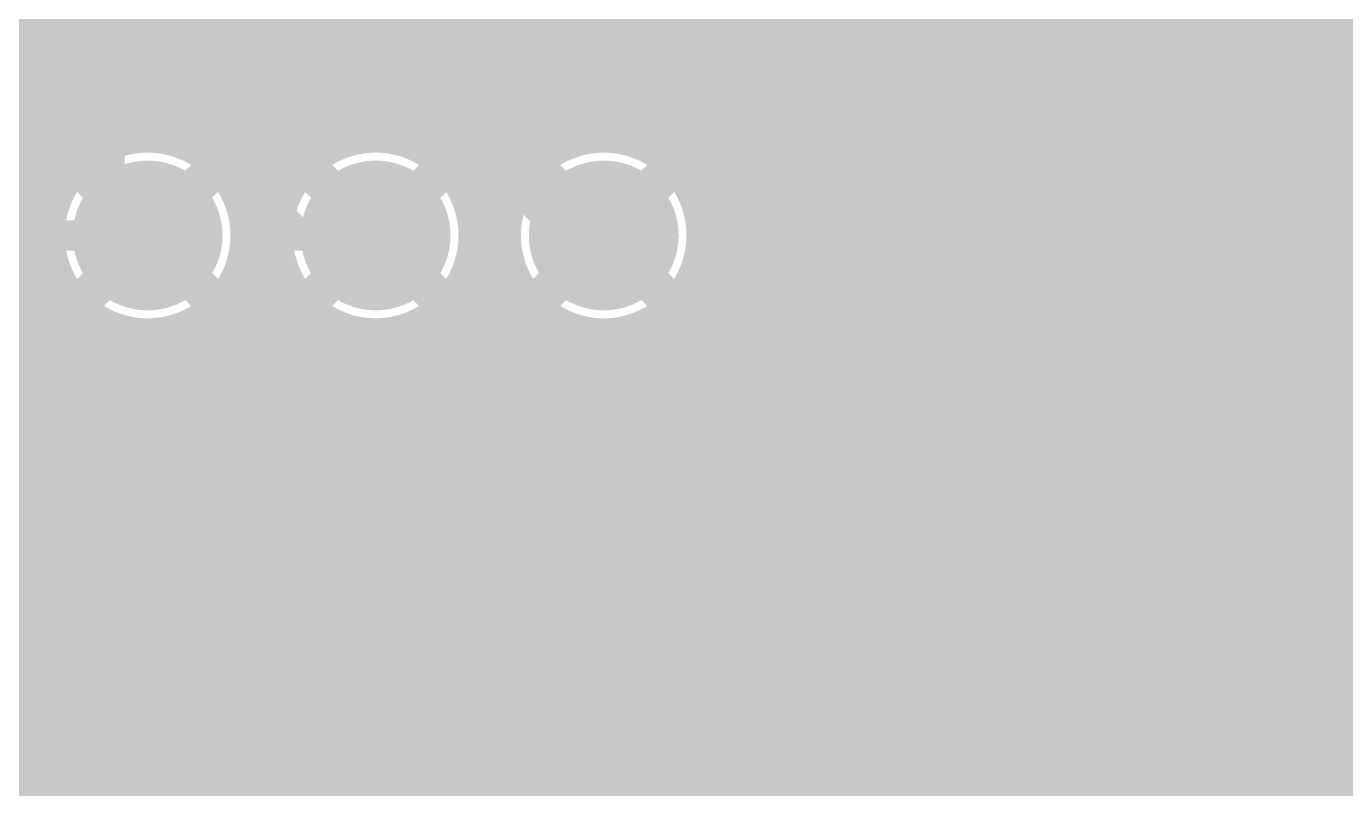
# Model space of a CAD drawing. Extents: x -118 to 4, y -52 to 56.
# Drawn here: x -24.43 to -15.62, y 15.1 to 20.19 of the extents above; entities that cross this region are included whole.
import ezdxf

# ---------------------------------------------------------------- set-up
doc = ezdxf.new("R2010")
doc.units = 0
doc.header["$MEASUREMENT"] = 0
doc.layers.get('0').update_dxf_attribs({"linetype": 'CONTINUOUS'})
for name, color, linetype in [('22-302-0_BOT', 7, 'CONTINUOUS'), ('22-302-0_DRD', 7, 'CONTINUOUS'), ('22-302-0_DRL', 2, 'CONTINUOUS'), ('22-302-0_GND', 1, 'CONTINUOUS'), ('22-302-0_IN1', 3, 'CONTINUOUS'), ('22-302-0_SMT', 10, 'CONTINUOUS'), ('22-302-0_SPT', 9, 'CONTINUOUS'), ('22-302-0_SST', 11, 'CONTINUOUS'), ('22-302-0_TOP', 13, 'CONTINUOUS'), ('THRUHOLE_TAP', 7, 'CONTINUOUS')]:
    doc.layers.add(name, color=color, linetype=linetype)

# ---------------------------------------------------------------- blocks, each defined once
blk = doc.blocks.new('ROUND_50')
at = {"const_width": 0.35052}
blk.add_lwpolyline([(-0.17526, 0, 1), (0.17526, 0, 1)], format="xyb", close=True, dxfattribs=at)
blk = doc.blocks.new('ROUND_106')
at = {"const_width": 0.10033}
blk.add_lwpolyline([(-0.050164, 0, 1), (0.050164, 0, 1)], format="xyb", close=True, dxfattribs=at)
blk = doc.blocks.new('ROUND_107')
at = {"const_width": 0.10033}
blk.add_lwpolyline([(-0.050164, 0, 1), (0.050164, 0, 1)], format="xyb", close=True, dxfattribs=at)
blk = doc.blocks.new('ROUND_92')
at = {"const_width": 0.0635}
blk.add_lwpolyline([(-0.03175, 0, 1), (0.03175, 0, 1)], format="xyb", close=True, dxfattribs=at)
blk = doc.blocks.new('ROUND_95')
at = {"const_width": 0.50038}
blk.add_lwpolyline([(-0.25019, 0, 1), (0.25019, 0, 1)], format="xyb", close=True, dxfattribs=at)
blk = doc.blocks.new('ROUND_58')
at = {"const_width": 0.35052}
blk.add_lwpolyline([(-0.17526, 0, 1), (0.17526, 0, 1)], format="xyb", close=True, dxfattribs=at)
blk = doc.blocks.new('RECTANGLE_2')
blk.add_solid([(0.4826, 0.4064), (0.4826, -0.4064), (-0.4826, 0.4064), (-0.4826, -0.4064)])
blk = doc.blocks.new('OBLONG_37')
at = {"const_width": 0.65024}
blk.add_lwpolyline([(0, 0.50038), (0, -0.50038)], dxfattribs=at)
at = {"const_width": 0.32512}
for points in [[(-0.16256, 0.50038, 1), (0.16256, 0.50038, 1)], [(-0.16256, -0.50038, 1), (0.16256, -0.50038, 1)]]:
    blk.add_lwpolyline(points, format="xyb", close=True, dxfattribs=at)
blk = doc.blocks.new('RECTANGLE_38')
blk.add_solid([(0.44958, 0.65024), (0.44958, -0.65024), (-0.44958, 0.65024), (-0.44958, -0.65024)])
blk = doc.blocks.new('ROUND_98')
at = {"const_width": 0.10033}
blk.add_lwpolyline([(-0.050164, 0, 1), (0.050164, 0, 1)], format="xyb", close=True, dxfattribs=at)

msp = doc.modelspace()

# ---------------------------------------------------------------- linework, layer by layer
at = {"layer": '22-302-0_BOT'}
for points, const_width in [([(-61.5823, 19.1262), (-60.7441, 18.288), (-60.706, 18.288), (-57.658, 15.24), (-39.878, 15.24), (-38.481, 16.637), (-25.527, 16.637), (-24.13, 18.034), (-18.796, 18.034), (-17.018, 19.812), (-5.842, 19.812), (-1.016, 24.638), (-1.016, 39.751)], 0.2032), ([(-60.325, 18.923), (-60.325, 18.669), (-57.404, 15.748), (-40.005, 15.748), (-38.608, 17.145), (-25.6159, 17.145), (-24.384, 18.40992), (-24.384, 29.591), (-23.4569, 30.5181)], 0.2032), ([(-23.622, 18.796), (-23.876, 19.05), (-23.876, 27.051), (-22.479, 28.448), (-22.479, 28.956), (-21.95576, 29.47924), (-21.95576, 30.5181)], 0.2032), ([(-22.098, 18.796), (-22.606, 18.796), (-23.495, 19.685), (-23.495, 26.7716), (-21.971, 28.2956), (-21.971, 28.829), (-21.45538, 29.34462), (-21.45538, 30.5181)], 0.2032), ([(-20.955, 30.5181), (-20.955, 29.21), (-21.59, 28.575), (-21.59, 28.067), (-23.114, 26.543), (-23.114, 21.082), (-20.828, 18.796), (-20.574, 18.796)], 0.2032), ([(-21.4884, 27.59456), (-21.4884, 20.03044)], 0.254), ([(-21.717, 27.36596), (-21.717, 20.25904)], 0.254), ([(-21.2598, 22.46376), (-21.2598, 19.80184)], 0.254), ([(-21.0312, 22.23516), (-21.0312, 19.57324)], 0.254), ([(-20.8026, 22.00656), (-20.8026, 19.43608)], 0.254), ([(-20.574, 21.77796), (-20.574, 19.47672)], 0.254), ([(-20.3454, 21.54936), (-20.3454, 19.43608)], 0.254), ([(-20.1168, 21.32076), (-20.1168, 19.29892)], 0.254), ([(-22.7076, 21.24964), (-20.8661, 19.40814)], 0.254), ([(-19.8882, 21.09216), (-19.8882, 18.4404)], 0.254), ([(-19.6596, 20.86356), (-19.6596, 18.4404)], 0.254), ([(-19.431, 20.63496), (-19.431, 18.4404)], 0.254), ([(-19.2024, 20.45208), (-19.2024, 18.4404)], 0.254), ([(-18.9738, 20.4216), (-18.9738, 18.4404)], 0.254), ([(-18.7452, 20.4216), (-18.7452, 18.65884)], 0.254), ([(-18.5166, 20.4216), (-18.5166, 18.88744)], 0.254), ([(-18.288, 20.4216), (-18.288, 19.11604)], 0.254), ([(-18.0594, 20.4216), (-18.0594, 19.34464)], 0.254), ([(-17.907, 20.2946), (-21.75256, 20.2946)], 0.254), ([(-17.907, 20.32), (-17.907, 19.49704)], 0.254), ([(-17.907, 20.066), (-21.52396, 20.066)], 0.254), ([(-17.907, 19.8374), (-21.29536, 19.8374)], 0.254), ([(-17.907, 19.6088), (-21.06676, 19.6088)], 0.254), ([(-17.907, 19.49704), (-18.96364, 18.4404)], 0.254), ([(-18.02384, 19.3802), (-20.22602, 19.3802)], 0.254), ([(-16.764, 19.2024), (-17.272, 18.6944)], 0.254), ([(1.651, 19.2024), (-16.764, 19.2024)], 0.254), ([(-5.842, 19.2024), (-16.764, 19.2024)], 0.254), ([(-16.5862, 19.2024), (-16.5862, 13.335)], 0.254), ([(-16.3576, 19.2024), (-16.3576, 13.335)], 0.254), ([(-16.129, 19.2024), (-16.129, 13.335)], 0.254), ([(-15.9004, 19.2024), (-15.9004, 13.335)], 0.254), ([(-15.6718, 19.2024), (-15.6718, 13.335)], 0.254), ([(-18.25244, 19.1516), (-19.99488, 19.1516)], 0.254), ([(-16.8148, 19.1516), (-16.8148, 14.22654)], 0.254), ([(-18.48104, 18.923), (-19.90598, 18.923)], 0.254), ([(-17.0434, 18.923), (-17.0434, 14.64818)], 0.254), ([(1.651, 18.9738), (-16.9926, 18.9738)], 0.254), ([(1.651, 18.7452), (-17.2212, 18.7452)], 0.254), ([(-18.70964, 18.6944), (-19.9009, 18.6944)], 0.254), ([(-17.272, 18.6944), (-17.272, 14.81328)], 0.254), ([(1.651, 18.5166), (-17.272, 18.5166)], 0.254), ([(-18.96364, 18.4404), (-19.99488, 18.4404)], 0.254), ([(-18.93824, 18.4658), (-19.97964, 18.4658)], 0.254), ([(-17.907, 18.34896), (-18.5039, 17.74952)], 0.254), ([(-17.907, 18.34896), (-17.907, 14.351)], 0.254), ([(-17.907, 18.2372), (-18.01876, 18.2372)], 0.254), ([(1.651, 18.288), (-17.272, 18.288)], 0.254), ([(-18.0594, 18.19656), (-18.0594, 9.96188)], 0.254), ([(1.651, 18.0594), (-17.272, 18.0594)], 0.254), ([(-18.288, 17.96796), (-18.288, 9.96188)], 0.254), ([(-17.907, 18.0086), (-18.24736, 18.0086)], 0.254), ([(-17.907, 17.78), (-18.47596, 17.78)], 0.254), ([(1.651, 17.8308), (-17.272, 17.8308)], 0.254), ([(-18.5166, 17.73936), (-18.5166, 9.95426)], 0.254), ([(-23.96236, 17.6276), (-25.2349, 16.35252)], 0.254), ([(-18.796, 17.6276), (-23.96236, 17.6276)], 0.254), ([(-23.7744, 17.6276), (-23.7744, 10.58672)], 0.254), ([(-23.5458, 17.6276), (-23.5458, 10.42162)], 0.254), ([(-23.3172, 17.6276), (-23.3172, 10.14984)], 0.254), ([(-23.0886, 17.6276), (-23.0886, 10.02792)], 0.254), ([(-22.86, 17.6276), (-22.86, 10.35304)], 0.254), ([(-22.6314, 17.6276), (-22.6314, 10.54354)], 0.254), ([(-22.4028, 17.6276), (-22.4028, 10.66546)], 0.254), ([(-22.1742, 17.6276), (-22.1742, 10.73658)], 0.254), ([(-21.9456, 17.6276), (-21.9456, 10.76452)], 0.254), ([(-21.717, 17.6276), (-21.717, 10.75182)], 0.254), ([(-21.4884, 17.6276), (-21.4884, 10.70102)], 0.254), ([(-21.2598, 17.6276), (-21.2598, 10.60196)], 0.254), ([(-21.0312, 17.6276), (-21.0312, 10.44448)], 0.254), ([(-20.8026, 17.6276), (-20.8026, 10.18794)], 0.254), ([(-20.574, 17.6276), (-20.574, 9.56056)], 0.254), ([(-20.3454, 17.6276), (-20.3454, 7.7978)], 0.254), ([(-20.1168, 17.6276), (-20.1168, 8.40486)], 0.254), ([(-19.8882, 17.6276), (-19.8882, 8.69696)], 0.254), ([(-19.6596, 17.6276), (-19.6596, 8.92556)], 0.254), ([(-19.431, 17.6276), (-19.431, 9.15416)], 0.254), ([(-19.2024, 17.6276), (-19.2024, 9.38276)], 0.254), ([(-18.9738, 17.6276), (-18.9738, 9.61136)], 0.254), ([(-18.7452, 17.63014), (-18.7452, 9.83996)], 0.254), ([(1.651, 17.6022), (-17.272, 17.6022)], 0.254), ([(-17.907, 17.5514), (-24.03856, 17.5514)], 0.254), ([(-24.003, 17.58696), (-24.003, 10.69086)], 0.254), ([(-24.2316, 17.35836), (-24.2316, 10.74928)], 0.254), ([(1.651, 17.3736), (-17.272, 17.3736)], 0.254), ([(-17.907, 17.3228), (-24.26716, 17.3228)], 0.254), ([(-17.907, 17.0942), (-24.49576, 17.0942)], 0.254), ([(-24.4602, 17.12976), (-24.4602, 10.76452)], 0.254), ([(1.651, 17.145), (-17.272, 17.145)], 0.254), ([(1.651, 16.9164), (-17.272, 16.9164)], 0.254), ([(-17.907, 16.8656), (-24.72436, 16.8656)], 0.254), ([(-17.907, 16.637), (-24.95296, 16.637)], 0.254), ([(1.651, 16.6878), (-17.272, 16.6878)], 0.254), ([(1.651, 16.4592), (-17.272, 16.4592)], 0.254), ([(-17.907, 16.4084), (-25.18156, 16.4084)], 0.254), ([(1.651, 16.2306), (-17.272, 16.2306)], 0.254), ([(-17.907, 16.1798), (-33.30194, 16.1798)], 0.254), ([(-17.907, 15.9512), (-33.23336, 15.9512)], 0.254), ([(1.651, 16.002), (-17.272, 16.002)], 0.254), ([(1.651, 15.7734), (-17.272, 15.7734)], 0.254), ([(-17.907, 15.7226), (-33.24606, 15.7226)], 0.254), ([(-17.907, 15.494), (-33.08096, 15.494)], 0.254), ([(1.651, 15.5448), (-17.272, 15.5448)], 0.254), ([(1.651, 15.3162), (-17.272, 15.3162)], 0.254), ([(-17.907, 15.2654), (-32.85236, 15.2654)], 0.254), ([(1.651, 15.0876), (-17.272, 15.0876)], 0.254), ([(-17.907, 15.0368), (-32.62376, 15.0368)], 0.254)]:
    msp.add_lwpolyline(points, dxfattribs=dict(at, const_width=const_width))
at = {"layer": '22-302-0_BOT', "const_width": 0.254}
for points in [[(-20.574, 19.47672, 0.1117676), (-20.86716, 19.41036)], [(-19.89328, 18.796, 0.4142136), (-20.574, 19.47672)], [(-19.99488, 18.4404, 0.1385453), (-19.89442, 18.796)], [(-18.796, 17.6276, 0.1989124), (-18.50863, 17.74663)]]:
    msp.add_lwpolyline(points, format="xyb", dxfattribs=at)
at = {"layer": '22-302-0_DRD', "const_width": 0.254}
for points in [[(-22.987, 19.431), (-24.257, 18.161)], [(-22.987, 18.161), (-24.257, 19.431)], [(-21.463, 19.431), (-22.733, 18.161)], [(-21.463, 18.161), (-22.733, 19.431)], [(-19.939, 19.431), (-21.209, 18.161)], [(-19.939, 18.161), (-21.209, 19.431)], [(-18.161, 17.399), (-19.431, 16.129)], [(-18.161, 16.129), (-19.431, 17.399)], [(-18.161, 17.399), (-19.431, 16.129)], [(-18.161, 16.129), (-19.431, 17.399)]]:
    msp.add_lwpolyline(points, dxfattribs=at)
at = {"layer": '22-302-0_IN1', "const_width": 0.254}
for points in [[(-21.1582, 46.33214), (-21.1582, 19.14398)], [(-24.3586, 41.74236), (-24.3586, 10.76198)], [(-20.9296, 38.68674), (-20.9296, 19.37512)], [(-24.13, 36.37788), (-24.13, 19.24812)], [(-20.701, 36.45916), (-20.701, 19.46402)], [(-19.1008, 33.12922), (-19.1008, 17.37106)], [(-22.5298, 33.02508), (-22.5298, 19.32178)], [(-18.8722, 33.00476), (-18.8722, 17.43964)], [(-19.3294, 31.95574), (-19.3294, 17.18564)], [(-20.4724, 31.83636), (-20.4724, 19.46656)], [(-20.2438, 31.65094), (-20.2438, 19.39036)], [(-19.558, 31.69412), (-19.558, -3.048)], [(-20.0152, 31.58236), (-20.0152, 19.18208)], [(-19.7866, 31.59506), (-19.7866, -3.048)], [(-23.9014, 28.66644), (-23.9014, 19.41576)], [(-23.6728, 28.30322), (-23.6728, 19.47418)], [(-22.7584, 28.34894), (-22.7584, 18.95602)], [(-23.4442, 28.17876), (-23.4442, 19.45132)], [(-22.987, 28.19908), (-22.987, 19.0373)], [(-23.2156, 28.14828), (-23.2156, 19.33956)], [(-15.9004, 23.70836), (-15.9004, 10.72388)], [(-15.6718, 23.52294), (-15.6718, 10.59688)], [(-17.5006, 22.95144), (-17.5006, 14.70914)], [(-17.272, 22.87016), (-17.272, 14.61008)], [(-18.6436, 22.63394), (-18.6436, 17.42694)], [(-16.129, 22.66188), (-16.129, 10.80008)], [(-17.7292, 22.58822), (-17.7292, 14.72184)], [(-17.0434, 22.5679), (-17.0434, 14.34592)], [(-18.415, 22.48408), (-18.415, 17.32788)], [(-17.9578, 22.46376), (-17.9578, 14.65326)], [(-16.8148, 22.45614), (-16.8148, 10.77722)], [(-16.3576, 22.49424), (-16.3576, 10.8331)], [(-18.1864, 22.43328), (-18.1864, 17.06372)], [(-16.5862, 22.43582), (-16.5862, 10.82548)], [(-22.3012, 20.70608), (-22.3012, 19.4437)], [(-21.3868, 20.70608), (-21.3868, 10.66292)], [(-22.0726, 20.56892), (-22.0726, 19.47418)], [(-21.844, 20.52828), (-21.844, 19.42592)], [(-21.6154, 20.56892), (-21.6154, 19.27352)], [(2.921, 20.2692), (-27.09164, 20.2692)], [(2.921, 20.0406), (-27.0129, 20.0406)], [(2.921, 19.812), (-27.01798, 19.812)], [(-14.44498, 19.5834), (-27.10688, 19.5834)], [(-24.00808, 19.3548), (-27.33802, 19.3548)], [(-22.48408, 19.3548), (-23.23338, 19.3548)], [(-20.96008, 19.3548), (-21.70938, 19.3548)], [(-14.61262, 19.3548), (-20.18538, 19.3548)], [(-24.21636, 19.1262), (-42.79138, 19.1262)], [(-22.69236, 19.1262), (-23.02764, 19.1262)], [(-21.16836, 19.1262), (-21.50364, 19.1262)], [(-14.67104, 19.1262), (-19.97964, 19.1262)], [(-24.29256, 18.8976), (-56.48706, 18.8976)], [(-22.76856, 18.8976), (-22.9489, 18.8976)], [(-21.24456, 18.8976), (-21.4249, 18.8976)], [(-14.65072, 18.8976), (-19.9009, 18.8976)], [(-24.29002, 18.669), (-56.58612, 18.669)], [(-22.76602, 18.669), (-22.95398, 18.669)], [(-21.24202, 18.669), (-21.42998, 18.669)], [(-14.53896, 18.669), (-19.90598, 18.669)], [(-22.7584, 18.63344), (-22.7584, 10.44956)], [(-22.987, 18.55216), (-22.987, 10.1981)], [(-24.20112, 18.4404), (-25.61336, 18.4404)], [(-22.67712, 18.4404), (-23.04288, 18.4404)], [(-21.15312, 18.4404), (-21.51888, 18.4404)], [(-21.1582, 18.44802), (-21.1582, 10.541)], [(-20.0152, 18.40738), (-20.0152, -3.048)], [(-14.23924, 18.4404), (-19.99488, 18.4404)], [(-24.13, 18.34388), (-24.13, 10.72896)], [(-21.6154, 18.31594), (-21.6154, 10.73404)], [(-23.96998, 18.2118), (-25.42794, 18.2118)], [(-22.44598, 18.2118), (-23.27402, 18.2118)], [(-23.2156, 18.2499), (-23.2156, 9.95934)], [(-22.5298, 18.27022), (-22.5298, 10.6045)], [(-20.92198, 18.2118), (-21.75002, 18.2118)], [(-20.9296, 18.21688), (-20.9296, 10.34542)], [(2.921, 18.2118), (-20.22602, 18.2118)], [(-23.9014, 18.17624), (-23.9014, 10.65276)], [(-23.4442, 18.13814), (-23.4442, 10.31748)], [(-22.3012, 18.14576), (-22.3012, 10.70356)], [(-21.844, 18.16608), (-21.844, 10.76452)], [(-20.701, 18.12798), (-20.701, 10.01522)], [(-20.4724, 18.1229), (-20.4724, -3.048)], [(-20.2438, 18.20164), (-20.2438, -3.048)], [(-23.6728, 18.11782), (-23.6728, 10.52322)], [(-22.0726, 18.11528), (-22.0726, 10.75436)], [(2.921, 17.9832), (-25.35936, 17.9832)], [(2.921, 17.7546), (-25.37206, 17.7546)], [(2.921, 17.526), (-25.47112, 17.526)], [(-19.21764, 17.2974), (-25.73274, 17.2974)], [(2.921, 17.2974), (-18.37436, 17.2974)], [(-19.40306, 17.0688), (-52.11064, 17.0688)], [(2.921, 17.0688), (-18.18894, 17.0688)], [(-19.47164, 16.8402), (-52.31638, 16.8402)], [(2.921, 16.8402), (-18.12036, 16.8402)], [(-19.45894, 16.6116), (-56.59628, 16.6116)], [(2.921, 16.6116), (-18.13306, 16.6116)], [(-18.1864, 16.46174), (-18.1864, 14.46784)], [(-19.35988, 16.383), (-33.45688, 16.383)], [(2.921, 16.383), (-18.23212, 16.383)], [(-19.3294, 16.34236), (-19.3294, -3.048)], [(-18.415, 16.20012), (-18.415, 8.79602)], [(-19.09572, 16.1544), (-33.28924, 16.1544)], [(-19.1008, 16.15694), (-19.1008, 8.51408)], [(-18.6436, 16.10106), (-18.6436, 8.79856)], [(2.921, 16.1544), (-18.49374, 16.1544)], [(-18.8722, 16.08836), (-18.8722, 8.72236)], [(2.921, 15.9258), (-33.23082, 15.9258)], [(2.921, 15.6972), (-33.25114, 15.6972)], [(2.921, 15.4686), (-33.3629, 15.4686)], [(2.921, 15.24), (-33.66516, 15.24)], [(2.921, 15.0114), (-37.05606, 15.0114)]]:
    msp.add_lwpolyline(points, dxfattribs=at)
for points in [[(-23.622, 19.47672, 0.4142136), (-24.30272, 18.796)], [(-22.94128, 18.796, 0.4142136), (-23.622, 19.47672)], [(-22.098, 19.47672, 0.4142136), (-22.77872, 18.796)], [(-21.41728, 18.796, 0.4142136), (-22.098, 19.47672)], [(-20.574, 19.47672, 0.4142136), (-21.25472, 18.796)], [(-19.89328, 18.796, 0.4142136), (-20.574, 19.47672)], [(-24.30272, 18.796, 0.4142136), (-23.622, 18.11528)], [(-23.622, 18.11528, 0.4142136), (-22.94128, 18.796)], [(-22.77872, 18.796, 0.4142136), (-22.098, 18.11528)], [(-22.098, 18.11528, 0.4142136), (-21.41728, 18.796)], [(-21.25472, 18.796, 0.4142136), (-20.574, 18.11528)], [(-20.574, 18.11528, 0.4142136), (-19.89328, 18.796)], [(-18.796, 17.44472, 0.4142136), (-19.47672, 16.764)], [(-18.796, 17.44472, 0.4142136), (-19.47672, 16.764)], [(-18.11528, 16.764, 0.4142136), (-18.796, 17.44472)], [(-18.11528, 16.764, 0.4142136), (-18.796, 17.44472)], [(-19.47672, 16.764, 0.4142136), (-18.796, 16.08328)], [(-19.47672, 16.764, 0.4142136), (-18.796, 16.08328)], [(-18.796, 16.08328, 0.4142136), (-18.11528, 16.764)], [(-18.796, 16.08328, 0.4142136), (-18.11528, 16.764)]]:
    msp.add_lwpolyline(points, format="xyb", dxfattribs=at)
at = {"layer": '22-302-0_SST', "const_width": 0.1524}
for points in [[(-17.27454, 20.42668), (-17.27454, 24.4221), (-14.47546, 24.4221), (-14.47546, 20.0279), (-16.87322, 20.0279), (-17.27454, 20.42668)], [(-18.669, 20.955), (-18.669, 17.907), (-24.257, 17.907), (-24.257, 21.717), (-19.431, 21.717), (-18.669, 20.955)], [(-17.17802, 19.85264), (-17.17802, 19.51228)], [(-17.31518, 19.84502), (-17.31518, 19.5199)], [(-17.06626, 19.74088), (-17.40662, 19.74088)], [(-17.07388, 19.60372), (-17.399, 19.60372)], [(-17.3355, 17.9705), (-17.3355, 15.0495), (-15.6972, 15.0495), (-15.6972, 17.9705), (-17.3355, 17.9705)], [(-17.71142, 16.96212), (-18.72742, 17.31772), (-18.72742, 16.84274)], [(-17.71142, 16.47952), (-17.71142, 16.24076)], [(-17.71142, 16.36014), (-18.72742, 16.36014), (-18.55724, 16.24076)], [(-23.92426, 15.91564), (-24.09444, 15.79626), (-24.26462, 15.73784), (-24.60244, 15.73784), (-24.77262, 15.79626), (-24.94026, 15.91564), (-24.94026, 16.03248), (-24.77262, 16.15186), (-24.60244, 16.21028), (-24.26462, 16.21028), (-24.09444, 16.15186), (-23.92426, 16.03248), (-23.92426, 15.91564)], [(-18.21942, 15.28572), (-18.21942, 15.64132), (-18.38706, 15.75816), (-18.55724, 15.75816), (-18.72742, 15.64132), (-18.72742, 15.28572), (-17.71142, 15.28572)], [(-18.21942, 15.58036), (-17.71142, 15.75816)], [(-24.09444, 14.89964), (-23.92426, 15.01648), (-23.92426, 15.25524), (-24.09444, 15.37208), (-24.26462, 15.37208), (-24.60244, 15.13586), (-24.94026, 15.37208), (-24.94026, 14.89964)]]:
    msp.add_lwpolyline(points, dxfattribs=at)
for points in [[(-17.23644, 19.8628, 0.4142136), (-17.41678, 19.68246)], [(-17.0561, 19.68246, 0.4142136), (-17.23644, 19.8628)], [(-17.41678, 19.68246, 0.4142136), (-17.23644, 19.50212)], [(-17.23644, 19.50212, 0.4142136), (-17.0561, 19.68246)]]:
    msp.add_lwpolyline(points, format="xyb", dxfattribs=at)
at = {"layer": '22-302-0_TOP'}
for points, const_width in [([(-20.574, 18.796), (-21.844, 20.066), (-26.162, 20.066), (-27.051, 19.177), (-30.48, 19.177), (-32.004, 17.653), (-32.004, 14.605), (-32.766, 13.843), (-36.53536, 13.843), (-36.53536, 11.70432)], 0.2032), ([(-30.48, 17.8562), (-30.48, 17.907), (-29.718, 18.669), (-26.924, 18.669), (-26.035, 19.558), (-23.368, 19.558), (-22.606, 18.796), (-22.098, 18.796)], 0.2032), ([(-17.46758, 19.431), (-19.99742, 19.431)], 0.254), ([(-19.7612, 19.431), (-19.7612, 19.07032)], 0.254), ([(-19.5326, 19.431), (-19.5326, 18.08226)], 0.254), ([(-19.304, 19.431), (-19.304, 18.00352)], 0.254), ([(-19.0754, 19.431), (-19.0754, 17.8308)], 0.254), ([(-18.8468, 19.431), (-18.8468, 11.8745)], 0.254), ([(-18.6182, 19.431), (-18.6182, 11.8745)], 0.254), ([(-18.3896, 19.431), (-18.3896, 11.8745)], 0.254), ([(-18.161, 19.431), (-18.161, 11.8745)], 0.254), ([(-17.9324, 19.431), (-17.9324, 11.8745)], 0.254), ([(-17.7038, 19.431), (-17.7038, 11.8745)], 0.254), ([(-17.4752, 19.431), (-17.4752, 18.1356)], 0.254), ([(-17.46758, 19.431), (-17.46758, 18.1356)], 0.254), ([(-17.46758, 19.2786), (-19.86534, 19.2786)], 0.254), ([(-16.51, 19.0754), (-16.51, 17.2212)], 0.3048), ([(-17.46758, 19.05), (-19.75358, 19.05)], 0.254), ([(-28.575, 17.8562), (-28.575, 17.907), (-27.051, 17.907), (-26.162, 18.796), (-23.622, 18.796)], 0.2032), ([(-17.46758, 18.8214), (-19.71548, 18.8214)], 0.254), ([(-17.46758, 18.5928), (-19.74088, 18.5928)], 0.254), ([(-19.7612, 18.52168), (-19.7612, 18.09242)], 0.254), ([(-17.46758, 18.3642), (-19.83232, 18.3642)], 0.254), ([(-17.46758, 18.1356), (-20.02536, 18.1356)], 0.254), ([(-19.9898, 18.16862), (-19.9898, 18.03908)], 0.254), ([(-17.46758, 18.1356), (-17.5006, 18.1356)], 0.254), ([(-17.5006, 18.1356), (-17.5006, 16.7132)], 0.254), ([(-19.685, 18.0975), (-19.685, 16.764)], 0.254), ([(-20.447, 17.94764), (-20.447, 17.92478)], 0.254), ([(-20.2184, 18.01622), (-20.2184, 17.90446)], 0.254), ([(-20.21332, 17.907), (-20.42414, 17.907)], 0.254), ([(-17.5006, 17.907), (-19.15414, 17.907)], 0.254), ([(-17.5006, 17.6784), (-18.9611, 17.6784)], 0.254), ([(-17.5006, 17.4498), (-18.8722, 17.4498)], 0.254), ([(-18.85188, 17.26438), (-18.85188, 16.26362)], 0.254), ([(-14.605, 15.7988), (-15.0368, 15.7988), (-16.4592, 17.2212), (-16.51, 17.2212)], 0.3048), ([(-17.5006, 17.2212), (-18.85188, 17.2212)], 0.254), ([(-17.5006, 16.9926), (-18.85188, 16.9926)], 0.254), ([(-22.225, 16.764), (-22.225, 14.097), (-21.336, 13.208), (-19.94662, 13.208), (-19.81962, 13.335), (-19.81962, 14.224)], 0.381), ([(-20.82038, 14.224), (-20.828, 14.23162), (-20.828, 15.621), (-20.955, 15.748), (-20.955, 16.764)], 0.381), ([(-19.685, 15.4305), (-19.685, 16.764)], 0.254), ([(-18.85188, 16.764), (-19.685, 16.764)], 0.254), ([(-18.796, 16.764), (-19.685, 16.764)], 0.2032), ([(-19.685, 16.764), (-18.796, 16.764)], 0.2032), ([(-17.5006, 16.764), (-18.85188, 16.764)], 0.254), ([(-17.5006, 16.7132), (-17.5006, 16.3068)], 0.254), ([(-17.5006, 16.5354), (-18.85188, 16.5354)], 0.254), ([(-17.5006, 16.3068), (-18.85188, 16.3068)], 0.254), ([(-17.5006, 16.3068), (-17.5006, 14.9606)], 0.254), ([(-17.5006, 16.0782), (-18.8722, 16.0782)], 0.254), ([(-17.5006, 15.8496), (-18.9611, 15.8496)], 0.254), ([(-11.43, 7.00532), (-12.7, 8.27532), (-12.7, 12.065), (-16.4338, 15.7988), (-16.51, 15.7988)], 0.3048), ([(-19.0754, 15.69466), (-19.0754, 15.25778)], 0.254), ([(-17.5006, 15.621), (-19.15414, 15.621)], 0.254), ([(-20.1295, 15.5575), (-20.1295, 15.25778)], 0.254), ([(-19.9898, 15.48892), (-19.9898, 15.25778)], 0.254), ([(-19.304, 15.52194), (-19.304, 15.25778)], 0.254), ([(-17.5006, 15.3924), (-20.1295, 15.3924)], 0.254), ([(-19.7612, 15.43304), (-19.7612, 15.25778)], 0.254), ([(-19.5326, 15.4432), (-19.5326, 15.25778)], 0.254), ([(-20.01266, 15.25778), (-20.1295, 15.25778)], 0.254), ([(-19.0119, 15.25778), (-20.01266, 15.25778)], 0.254), ([(-19.0119, 15.25778), (-19.0119, 13.19276)], 0.254), ([(-17.5006, 15.1638), (-19.0119, 15.1638)], 0.254)]:
    msp.add_lwpolyline(points, dxfattribs=dict(at, const_width=const_width))
at = {"layer": '22-302-0_TOP', "const_width": 0.254}
for points in [[(-19.71548, 18.796, 0.2114641), (-19.99687, 19.4316)], [(-20.4724, 17.94256, 0.3799195), (-19.71548, 18.796)], [(-19.685, 18.0975, 0.2203314), (-20.32041, 17.80321)], [(-18.85188, 17.26438, 0.4142136), (-19.685, 18.0975)], [(-20.32, 17.80286, 0.0623273), (-20.47228, 17.94273)], [(-19.685, 15.4305, 0.4142136), (-18.85188, 16.26362)], [(-20.1295, 15.5575, 0.1413875), (-19.685, 15.42924)]]:
    msp.add_lwpolyline(points, format="xyb", dxfattribs=at)

# ---------------------------------------------------------------- block references
at = {"layer": '22-302-0_BOT'}
for p in [(-23.622, 18.796), (-22.098, 18.796), (-20.574, 18.796), (-18.796, 16.764)]:
    msp.add_blockref('ROUND_50', p, dxfattribs=at)
at = {"layer": '22-302-0_DRL'}
for name, p in [('ROUND_106', (-23.622, 18.796)), ('ROUND_106', (-22.098, 18.796)), ('ROUND_106', (-20.574, 18.796)), ('ROUND_107', (-18.796, 16.764))]:
    msp.add_blockref(name, p, dxfattribs=at)
at = {"layer": '22-302-0_GND'}
for name, p in [('ROUND_95', (-23.622, 18.796)), ('ROUND_95', (-22.098, 18.796)), ('ROUND_95', (-20.574, 18.796)), ('ROUND_92', (-18.796, 16.764))]:
    msp.add_blockref(name, p, dxfattribs=at)
at = {"layer": '22-302-0_IN1'}
for name, p in [('ROUND_50', (-23.622, 18.796)), ('ROUND_50', (-22.098, 18.796)), ('ROUND_50', (-20.574, 18.796)), ('ROUND_58', (-18.796, 16.764))]:
    msp.add_blockref(name, p, dxfattribs=at)
at = {"layer": '22-302-0_SMT'}
for name, p in [('RECTANGLE_38', (-16.51, 19.0754)), ('RECTANGLE_38', (-15.24, 19.0754)), ('OBLONG_37', (-23.495, 16.764)), ('OBLONG_37', (-22.225, 16.764)), ('OBLONG_37', (-20.955, 16.764)), ('OBLONG_37', (-19.685, 16.764)), ('RECTANGLE_2', (-16.51, 17.2212)), ('RECTANGLE_2', (-16.51, 15.7988))]:
    msp.add_blockref(name, p, dxfattribs=at)
at = {"layer": '22-302-0_SPT'}
for name, p in [('RECTANGLE_38', (-16.51, 19.0754)), ('RECTANGLE_38', (-15.24, 19.0754)), ('OBLONG_37', (-23.495, 16.764)), ('OBLONG_37', (-22.225, 16.764)), ('OBLONG_37', (-20.955, 16.764)), ('OBLONG_37', (-19.685, 16.764)), ('RECTANGLE_2', (-16.51, 17.2212)), ('RECTANGLE_2', (-16.51, 15.7988))]:
    msp.add_blockref(name, p, dxfattribs=at)
at = {"layer": '22-302-0_TOP'}
for name, p in [('RECTANGLE_38', (-16.51, 19.0754)), ('RECTANGLE_38', (-15.24, 19.0754)), ('ROUND_50', (-23.622, 18.796)), ('ROUND_50', (-22.098, 18.796)), ('ROUND_50', (-20.574, 18.796)), ('OBLONG_37', (-23.495, 16.764)), ('OBLONG_37', (-22.225, 16.764)), ('OBLONG_37', (-20.955, 16.764)), ('OBLONG_37', (-19.685, 16.764)), ('RECTANGLE_2', (-16.51, 17.2212)), ('ROUND_50', (-18.796, 16.764)), ('RECTANGLE_2', (-16.51, 15.7988))]:
    msp.add_blockref(name, p, dxfattribs=at)
at = {"layer": 'THRUHOLE_TAP'}
for p in [(-23.622, 18.796), (-22.098, 18.796), (-20.574, 18.796), (-18.796, 16.764)]:
    msp.add_blockref('ROUND_98', p, dxfattribs=at)

doc.saveas('drawing.dxf')
